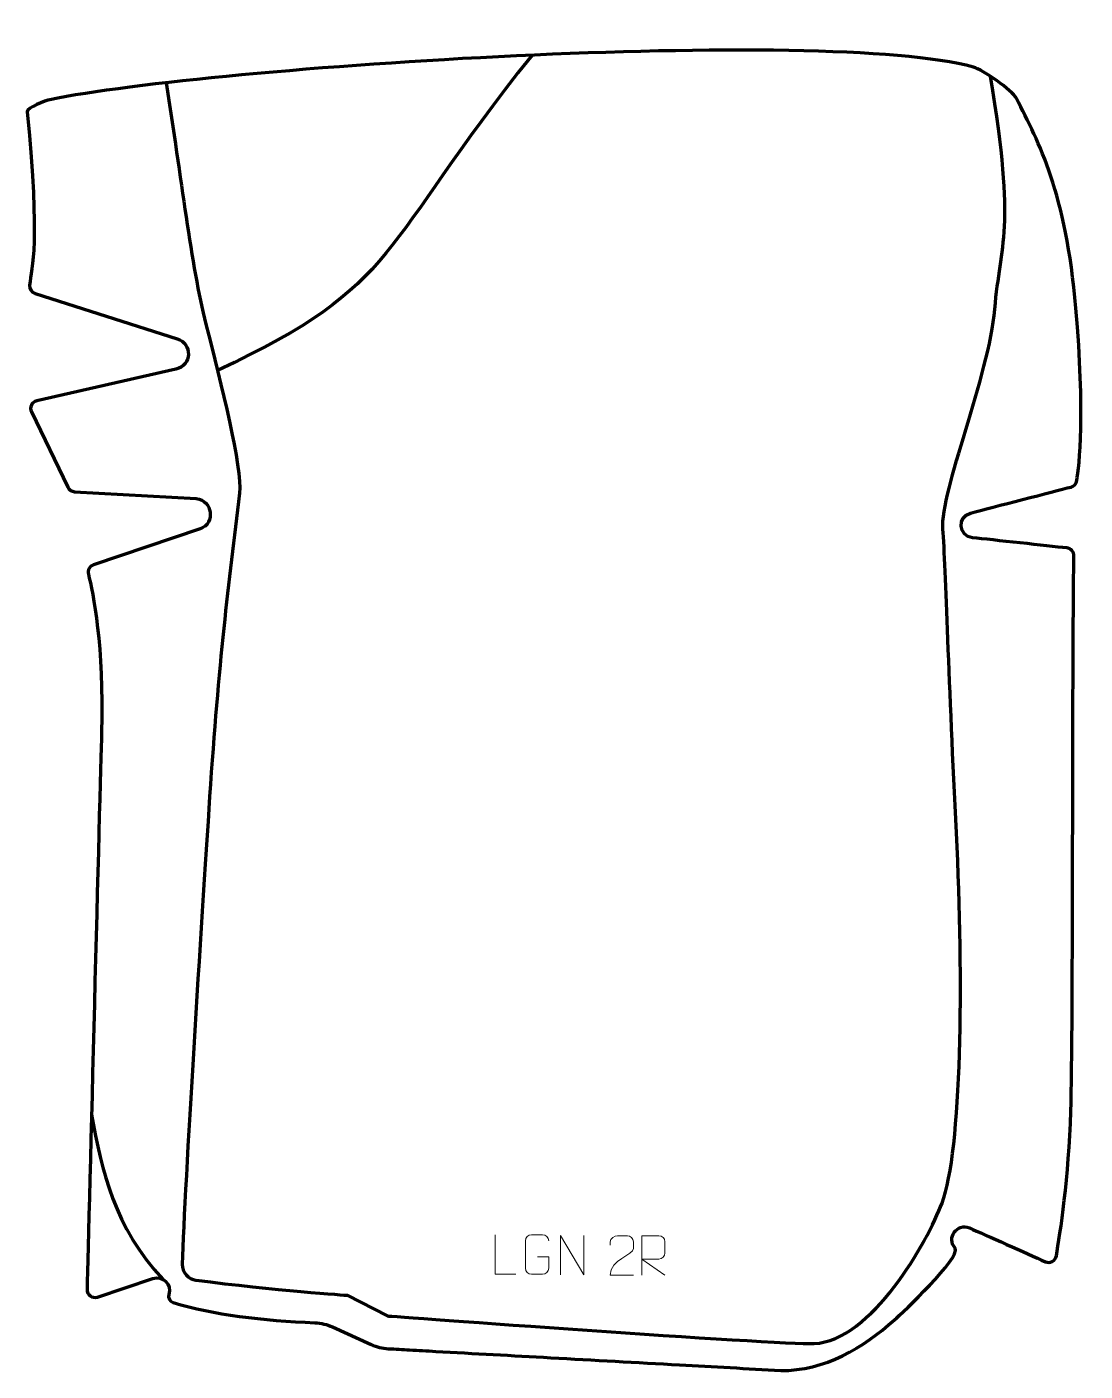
# Model space of a CAD drawing. Header units: millimetres. Extents: x -333 to 338, y -423 to 429.
import ezdxf

# ---------------------------------------------------------------- set-up
doc = ezdxf.new("R2010")
doc.units = ezdxf.units.MM
doc.header["$MEASUREMENT"] = 0
for name, color, linetype in [('layer 1', 7, 'Continuous'), ('layer 2', 7, 'Continuous'), ('layer 3', 7, 'Continuous')]:
    doc.layers.add(name, color=color, linetype=linetype)

msp = doc.modelspace()

# ---------------------------------------------------------------- linework, layer by layer
at = {"layer": 'layer 1', "color": 250, "lineweight": 9}
for points, knots in [([(-23.1647, -361.6364), (-23.1647, -361.6364), (-36.1138, -361.6364), (-36.1138, -361.6364), (-36.1138, -361.6364), (-36.1138, -361.6364), (-36.1138, -336.6828), (-36.1138, -336.6828)], [0, 0, 0, 0, 0.33333333, 0.33333333, 0.33333333, 0.33333333, 1, 1, 1, 1]), ([(-9.3843, -350.6506), (-9.3843, -350.6506), (-2.2162, -350.6506), (-2.2162, -350.6506), (-2.2162, -350.6506), (-2.2162, -350.6506), (-2.2162, -357.8187), (-2.2162, -357.8187), (-2.2162, -357.8187), (-2.3559, -360.1421), (-4.0331, -361.6217), (-6.1809, -361.6325), (-6.1809, -361.6325), (-8.5127, -361.6321), (-10.8447, -361.6321), (-13.1762, -361.6325), (-13.1762, -361.6325), (-15.1011, -361.7379), (-17.0733, -359.8534), (-17.0621, -357.8361), (-17.0621, -357.8361), (-17.0617, -352.066), (-17.0617, -346.2963), (-17.0621, -340.527), (-17.0621, -340.527), (-17.0579, -338.3889), (-15.3111, -336.6697), (-13.1588, -336.6831), (-13.1588, -336.6831), (-10.8331, -336.6831), (-8.507, -336.6831), (-6.1809, -336.6831), (-6.1809, -336.6831), (-4.2342, -336.6477), (-2.2428, -338.1392), (-2.2162, -340.5769)], [0, 0, 0, 0, 0.1, 0.1, 0.1, 0.1, 0.2, 0.2, 0.2, 0.2, 0.3, 0.3, 0.3, 0.3, 0.4, 0.4, 0.4, 0.4, 0.5, 0.5, 0.5, 0.5, 0.6, 0.6, 0.6, 0.6, 0.7, 0.7, 0.7, 0.7, 0.8, 0.8, 0.8, 0.8, 1, 1, 1, 1]), ([(5.2883, -362.1273), (5.2883, -362.1273), (5.2883, -337.1738), (5.2883, -337.1738), (5.2883, -337.1738), (5.2883, -337.1738), (19.9431, -362.1273), (19.9431, -362.1273), (19.9431, -362.1273), (19.9431, -362.1273), (19.9431, -337.1738), (19.9431, -337.1738)], [0, 0, 0, 0, 0.25, 0.25, 0.25, 0.25, 0.5, 0.5, 0.5, 0.5, 1, 1, 1, 1]), ([(51.4279, -362.224), (46.5135, -362.2237), (41.5991, -362.2237), (36.685, -362.224), (36.685, -362.224), (36.685, -352.2917), (51.336, -349.6505), (51.4279, -345.3402), (51.4279, -345.3402), (51.4276, -343.9161), (51.4276, -342.4924), (51.4279, -341.0691), (51.4279, -341.0691), (51.411, -338.992), (49.2882, -337.2672), (47.6172, -337.2499), (47.6172, -337.2499), (45.544, -337.2503), (43.4711, -337.2503), (41.3987, -337.2499), (41.3987, -337.2499), (39.5766, -337.2334), (36.7519, -339.0255), (36.685, -341.1191), (36.685, -341.1191), (36.685, -341.1191), (36.685, -343.1739), (36.685, -343.1739)], [0, 0, 0, 0, 0.125, 0.125, 0.125, 0.125, 0.25, 0.25, 0.25, 0.25, 0.375, 0.375, 0.375, 0.375, 0.5, 0.5, 0.5, 0.5, 0.625, 0.625, 0.625, 0.625, 0.75, 0.75, 0.75, 0.75, 1, 1, 1, 1]), ([(56.7245, -362.2136), (56.7245, -362.2136), (56.7245, -337.2601), (56.7245, -337.2601), (56.7245, -337.2601), (60.3193, -337.2601), (63.9148, -337.2601), (67.51, -337.2601), (67.51, -337.2601), (69.8353, -337.2978), (71.3926, -338.7878), (71.3885, -341.1542), (71.3885, -341.1542), (71.3881, -343.1897), (71.3881, -346.2491), (71.3885, -348.2851), (71.3885, -348.2851), (71.382, -350.1606), (69.5697, -352.1024), (67.5602, -352.1215), (67.5602, -352.1215), (67.5602, -352.1215), (56.7245, -352.1215), (56.7245, -352.1215), (56.7245, -352.1215), (56.7245, -352.1215), (71.3792, -362.2136), (71.3792, -362.2136)], [0, 0, 0, 0, 0.125, 0.125, 0.125, 0.125, 0.25, 0.25, 0.25, 0.25, 0.375, 0.375, 0.375, 0.375, 0.5, 0.5, 0.5, 0.5, 0.625, 0.625, 0.625, 0.625, 0.75, 0.75, 0.75, 0.75, 1, 1, 1, 1])]:
    msp.add_open_spline(points, degree=3, knots=knots, dxfattribs=at)
at = {"layer": 'layer 2', "color": 230, "lineweight": 200}
msp.add_open_spline([(-103.9553, -408.8621), (-107.6697, -408.6557), (-111.3132, -407.7625), (-114.6999, -406.2276), (-114.6999, -406.2276), (-114.6999, -406.2276), (-139.3019, -395.0798), (-139.3019, -395.0798), (-139.3019, -395.0798), (-142.8067, -393.4916), (-146.5864, -392.5969), (-150.4327, -392.4269), (-150.4327, -392.4269), (-183.772, -390.9541), (-214.6164, -387.4312), (-240.2517, -379.6271), (-240.2517, -379.6271), (-242.4478, -378.9586), (-243.6627, -376.6207), (-242.9367, -374.449), (-242.9367, -374.449), (-240.8504, -368.2108), (-246.8086, -362.2775), (-253.0639, -364.3638), (-253.0639, -364.3638), (-253.0639, -364.3638), (-288.274, -376.1056), (-288.274, -376.1056), (-288.274, -376.1056), (-291.5636, -377.2031), (-294.9475, -374.7111), (-294.8586, -371.2542), (-294.8586, -371.2542), (-293.6422, -323.8677), (-286.7242, -54.5194), (-285.6818, -18.4095), (-285.6818, -18.4095), (-284.0957, 36.5448), (-291.0965, 70.4061), (-294.0165, 81.9279), (-294.0165, 81.9279), (-294.6561, 84.4509), (-293.2411, 87.0375), (-290.7677, 87.8701), (-290.7677, 87.8701), (-290.7677, 87.8701), (-223.1374, 110.6306), (-223.1374, 110.6306), (-223.1374, 110.6306), (-213.302, 114.4007), (-215.2493, 128.8142), (-225.7349, 129.8556), (-225.7349, 129.8556), (-225.7349, 129.8556), (-302.8525, 134.2554), (-302.8525, 134.2554), (-302.8525, 134.2554), (-304.6661, 134.3591), (-306.2805, 135.4347), (-307.0696, 137.0656), (-307.0696, 137.0656), (-307.0696, 137.0656), (-330.1723, 184.795), (-330.1723, 184.795), (-330.1723, 184.795), (-331.5683, 187.6794), (-329.9127, 191.1091), (-326.7807, 191.8213), (-326.7807, 191.8213), (-326.7807, 191.8213), (-238.5118, 211.8863), (-238.5118, 211.8863), (-238.5118, 211.8863), (-228.4598, 214.0781), (-227.8819, 228.1532), (-237.7205, 231.1571), (-237.7205, 231.1571), (-237.7205, 231.1571), (-327.851, 259.8436), (-327.851, 259.8436), (-327.851, 259.8436), (-330.1406, 260.5721), (-331.5877, 262.8196), (-331.2934, 265.1973), (-331.2934, 265.1973), (-329.8442, 276.8983), (-324.5821, 290.3688), (-332.7525, 375.052), (-332.7525, 375.052), (-332.9973, 377.5889), (-320.886, 382.1618), (-318.3817, 382.6741), (-318.3817, 382.6741), (-215.7305, 403.676), (172.3118, 428.8008), (266.9835, 403.3274), (266.9835, 403.3274), (272.4741, 401.85), (291.6899, 388.588), (294.2408, 383.5214), (294.2408, 383.5214), (308.6045, 354.9968), (325.4602, 324.2703), (331.8857, 250.6061), (331.8857, 250.6061), (337.7341, 183.5543), (334.0437, 150.9753), (332.4826, 141.2369), (332.4826, 141.2369), (332.1694, 139.2811), (330.7244, 137.7003), (328.8011, 137.2046), (328.8011, 137.2046), (317.6459, 134.3284), (279.313, 124.4404), (265.137, 120.7123), (265.137, 120.7123), (256.5906, 118.4647), (257.5269, 106.054), (266.3114, 105.0831), (266.3114, 105.0831), (279.3963, 103.6371), (313.7688, 99.9128), (326.1577, 98.5716), (326.1577, 98.5716), (328.7231, 98.2936), (330.6549, 96.1166), (330.6164, 93.5441), (330.6164, 93.5441), (329.5278, 20.8003), (330.258, -205.5411), (328.698, -258.4077), (328.698, -258.4077), (327.4637, -300.2542), (321.9254, -336.0244), (319.492, -350.0213), (319.492, -350.0213), (318.9346, -353.2273), (315.4967, -355.0473), (312.5193, -353.7141), (312.5193, -353.7141), (300.8346, -348.4824), (274.7527, -336.8231), (264.3874, -332.3429), (264.3874, -332.3429), (256.5095, -328.9371), (249.5248, -338.8167), (255.3802, -345.0778), (255.3802, -345.0778), (259.0805, -351.3583), (221.7804, -386.2299), (216.9394, -390.5663), (216.9394, -390.5663), (197.2344, -408.2174), (172.5424, -423.0689), (144.8567, -422.6872), (144.8567, -422.6872), (123.4951, -421.4181), (102.0927, -420.3094), (80.7239, -419.1222), (80.7239, -419.1222), (53.4826, -417.6088), (26.2413, -416.0954), (-1, -414.5819), (-1, -414.5819), (-25.2767, -413.2332), (-49.5534, -411.8845), (-73.83, -410.5358), (-73.83, -410.5358), (-79.3899, -410.2269), (-84.9497, -409.918), (-90.5095, -409.6091), (-90.5095, -409.6091), (-94.9914, -409.3601), (-99.4734, -409.1111), (-103.9553, -408.8621)], degree=3, knots=[0, 0, 0, 0, 0.02222222, 0.02222222, 0.02222222, 0.02222222, 0.04444444, 0.04444444, 0.04444444, 0.04444444, 0.06666667, 0.06666667, 0.06666667, 0.06666667, 0.08888889, 0.08888889, 0.08888889, 0.08888889, 0.11111111, 0.11111111, 0.11111111, 0.11111111, 0.13333333, 0.13333333, 0.13333333, 0.13333333, 0.15555556, 0.15555556, 0.15555556, 0.15555556, 0.17777778, 0.17777778, 0.17777778, 0.17777778, 0.2, 0.2, 0.2, 0.2, 0.22222222, 0.22222222, 0.22222222, 0.22222222, 0.24444444, 0.24444444, 0.24444444, 0.24444444, 0.26666667, 0.26666667, 0.26666667, 0.26666667, 0.28888889, 0.28888889, 0.28888889, 0.28888889, 0.31111111, 0.31111111, 0.31111111, 0.31111111, 0.33333333, 0.33333333, 0.33333333, 0.33333333, 0.35555556, 0.35555556, 0.35555556, 0.35555556, 0.37777778, 0.37777778, 0.37777778, 0.37777778, 0.4, 0.4, 0.4, 0.4, 0.42222222, 0.42222222, 0.42222222, 0.42222222, 0.44444444, 0.44444444, 0.44444444, 0.44444444, 0.46666667, 0.46666667, 0.46666667, 0.46666667, 0.48888889, 0.48888889, 0.48888889, 0.48888889, 0.51111111, 0.51111111, 0.51111111, 0.51111111, 0.53333333, 0.53333333, 0.53333333, 0.53333333, 0.55555556, 0.55555556, 0.55555556, 0.55555556, 0.57777778, 0.57777778, 0.57777778, 0.57777778, 0.6, 0.6, 0.6, 0.6, 0.62222222, 0.62222222, 0.62222222, 0.62222222, 0.64444444, 0.64444444, 0.64444444, 0.64444444, 0.66666667, 0.66666667, 0.66666667, 0.66666667, 0.68888889, 0.68888889, 0.68888889, 0.68888889, 0.71111111, 0.71111111, 0.71111111, 0.71111111, 0.73333333, 0.73333333, 0.73333333, 0.73333333, 0.75555556, 0.75555556, 0.75555556, 0.75555556, 0.77777778, 0.77777778, 0.77777778, 0.77777778, 0.8, 0.8, 0.8, 0.8, 0.82222222, 0.82222222, 0.82222222, 0.82222222, 0.84444444, 0.84444444, 0.84444444, 0.84444444, 0.86666667, 0.86666667, 0.86666667, 0.86666667, 0.88888889, 0.88888889, 0.88888889, 0.88888889, 0.91111111, 0.91111111, 0.91111111, 0.91111111, 0.93333333, 0.93333333, 0.93333333, 0.93333333, 0.95555556, 0.95555556, 0.95555556, 0.95555556, 1, 1, 1, 1], dxfattribs=at)
at = {"layer": 'layer 3', "color": 142, "lineweight": 200}
for points in [[(-12.8132, 410.8814), (-111.6199, 287.2507), (-94.5491, 266.3229), (-212.1288, 211.0984)], [(-292.0069, -260.3951), (-285.2834, -296.5389), (-277.7092, -331.8629), (-246.8327, -364.8441)]]:
    msp.add_open_spline(points, degree=3, dxfattribs=at)
msp.add_open_spline([(-244.7319, 393.405), (-235.0721, 333.3008), (-229.1045, 277.8145), (-219.5421, 240.4776), (-219.5421, 240.4776), (-209.9801, 203.1406), (-196.2991, 149.0838), (-198.2301, 133.2331), (-198.2301, 133.2331), (-205.199, 76.0358), (-211.574, 25.9887), (-217.1517, -59.0123), (-217.1517, -59.0123), (-222.3492, -138.2109), (-233.0803, -305.3387), (-234.5214, -355.2578), (-234.5214, -355.2578), (-234.6692, -360.377), (-230.9062, -364.7793), (-225.8113, -365.4362), (-225.8113, -365.4362), (-176.3981, -371.8027), (-130.0946, -374.9862), (-130.0946, -374.9862), (-130.0946, -374.9862), (-130.0946, -374.9862), (-104.3958, -388.094), (-104.3958, -388.094), (-104.3958, -388.094), (-104.3958, -388.094), (143.1043, -406.4346), (165.9233, -405.5668), (165.9233, -405.5668), (202.3801, -404.1807), (237.9133, -340.8211), (247.0315, -316.5743), (247.0315, -316.5743), (259.5703, -283.2326), (260.9648, -175.7895), (256.184, -82.0501), (256.184, -82.0501), (251.4028, 11.6895), (249.4103, 86.7606), (247.6175, 110.5925), (247.6175, 110.5925), (245.8243, 134.4248), (276.9019, 207.7084), (280.4879, 250.0103), (280.4879, 250.0103), (284.0739, 292.3123), (294.2546, 298.4983), (277.7696, 397.4712)], degree=3, knots=[0, 0, 0, 0, 0.07142857, 0.07142857, 0.07142857, 0.07142857, 0.14285714, 0.14285714, 0.14285714, 0.14285714, 0.21428571, 0.21428571, 0.21428571, 0.21428571, 0.28571429, 0.28571429, 0.28571429, 0.28571429, 0.35714286, 0.35714286, 0.35714286, 0.35714286, 0.42857143, 0.42857143, 0.42857143, 0.42857143, 0.5, 0.5, 0.5, 0.5, 0.57142857, 0.57142857, 0.57142857, 0.57142857, 0.64285714, 0.64285714, 0.64285714, 0.64285714, 0.71428571, 0.71428571, 0.71428571, 0.71428571, 0.78571429, 0.78571429, 0.78571429, 0.78571429, 0.85714286, 0.85714286, 0.85714286, 0.85714286, 1, 1, 1, 1], dxfattribs=at)

doc.saveas('drawing.dxf')
